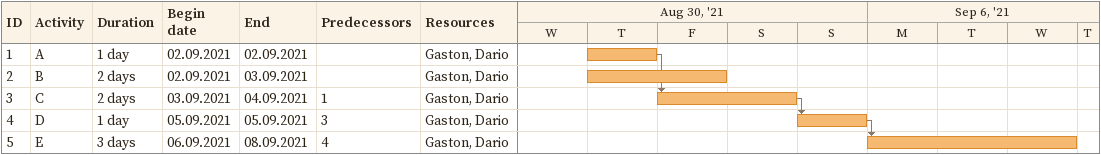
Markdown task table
| ID | Task | Duration | Start | Finish | Predecessors | Resources |
|---|---|---|---|---|---|---|
| 1 | A | 1d | 2021-09-02 | 2021-09-02 |  | Gaston, Dario |
| 2 | B | 2d | 2021-09-02 | 2021-09-03 |  | Gaston, Dario |
| 3 | C | 2d | 2021-09-03 | 2021-09-04 | 1 | Gaston, Dario |
| 4 | D | 1d | 2021-09-05 | 2021-09-05 | 3 | Gaston, Dario |
| 5 | E | 3d | 2021-09-06 | 2021-09-08 | 4 | Gaston, Dario |
